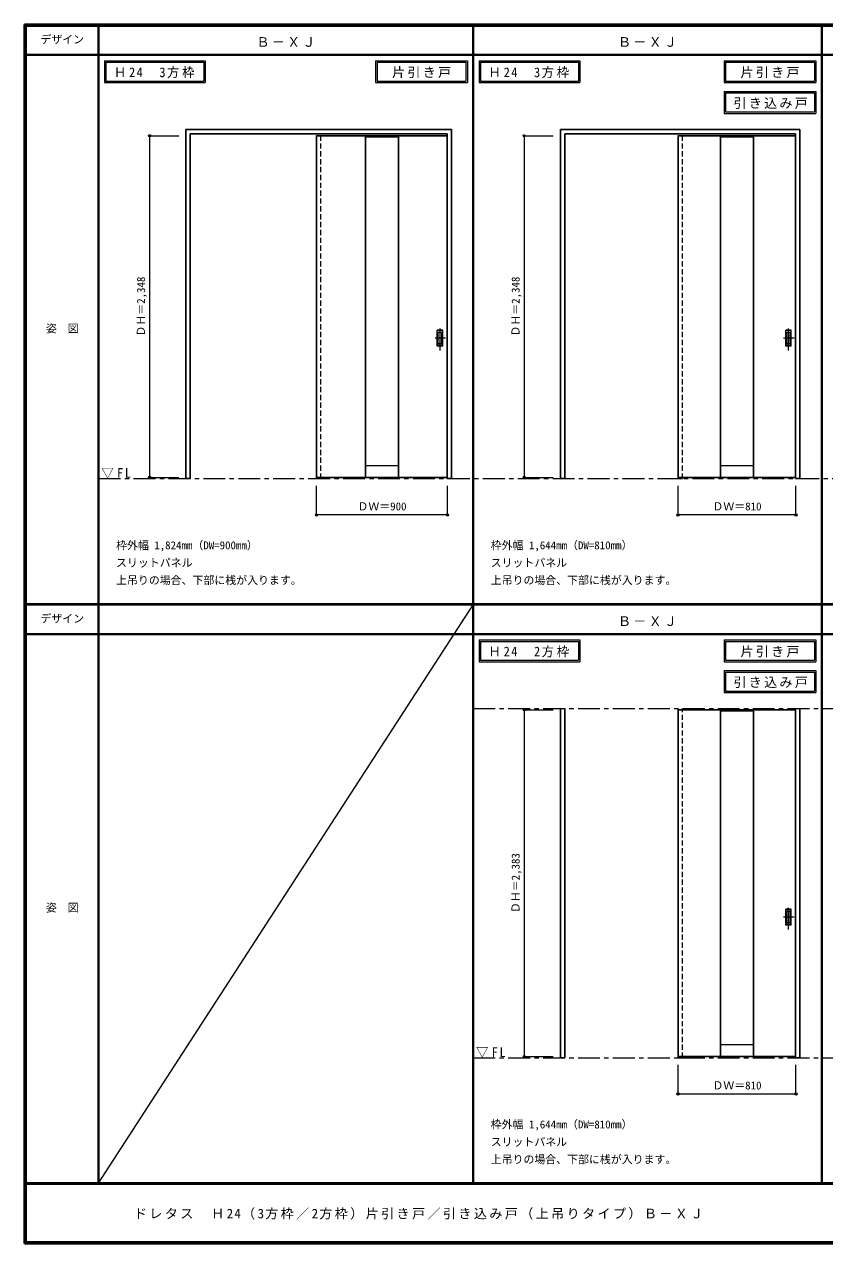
# Model space of a CAD drawing. Units: millimetres, scale not verified. Extents: x -6000 to 5700, y -4307 to 4260.
# Drawn here: x -6000 to -502, y -4205 to 4175 of the extents above; entities that cross this region are included whole.
import ezdxf
from ezdxf.enums import TextEntityAlignment as Align

# ---------------------------------------------------------------- set-up
doc = ezdxf.new("R2010")
doc.units = ezdxf.units.MM
doc.header["$LTSCALE"] = 30
doc.header["$PDMODE"] = 32
doc.header["$PDSIZE"] = 15
doc.linetypes.add('CHAIN1', pattern=[8, 5, -1, 1, -1])
doc.linetypes.add('DASHED1', pattern=[1.8, 1.2, -0.6])
for name, color, linetype, lineweight in [('0-1_通り芯', 7, 'CHAIN1', 18), ('0-2_扉', 4, 'DASHED1', 9), ('0-3_仕上げ', 3, 'Continuous', 25), ('0-4_枠', 3, 'Continuous', 25), ('0-6_引手', 7, 'Continuous', 18), ('0-A_文字', 7, 'Continuous', 18), ('0-B_寸法', 7, 'Continuous', 9), ('F-1_枠', 6, 'Continuous', 40), ('F-A_文字', 7, 'Continuous', 18)]:
    doc.layers.add(name, color=color, linetype=linetype, lineweight=lineweight)
doc.styles.add('ＭＳ ゴシック', font='')
doc.styles.get('ＭＳ ゴシック').set_extended_font_data('MS Gothic')

msp = doc.modelspace()

# ---------------------------------------------------------------- linework, layer by layer
at = {"layer": '0-1_通り芯'}
for p, q in [((-5490, 1053), (5690, 1053)), ((-2916, -527.5), (1678, -527.5)), ((-2916, -2927.5), (1678, -2927.5))]:
    msp.add_line(p, q, dxfattribs=at)
at = {"layer": '0-2_扉'}
for p, q in [((-3993, 3409.5), (-3993, 3405.5)), ((-3096, 3409.5), (-3093, 3409.5)), ((-1509, 3409.5), (-1509, 3405.5)), ((-702, 3409.5), (-699, 3409.5)), ((-1509, -535.5), (-1509, -539.5)), ((-702, -535.5), (-699, -535.5))]:
    msp.add_line(p, q, dxfattribs=at)
at = {"layer": '0-2_扉', "color": 3, "linetype": 'Continuous', "lineweight": 25}
for p, q in [((-3096, 3409.5), (-3993, 3409.5)), ((-3993, 3409.5), (-3993, 1061.5)), ((-702, 3409.5), (-1509, 3409.5)), ((-1509, 3409.5), (-1509, 1061.5)), ((-3096, 1061.5), (-3993, 1061.5)), ((-702, 1061.5), (-1509, 1061.5)), ((-702, -535.5), (-1509, -535.5)), ((-1509, -535.5), (-1509, -2918.5)), ((-702, -2918.5), (-1509, -2918.5))]:
    msp.add_line(p, q, dxfattribs=at)
at = {"layer": '0-2_扉'}
for points in [[(-3096, 1061.5), (-3093, 1061.5), (-3093, 3409.5)], [(-702, 1061.5), (-699, 1061.5), (-699, 3409.5)], [(-702, -2918.5), (-699, -2918.5), (-699, -535.5)]]:
    msp.add_lwpolyline(points, dxfattribs=at)
at = {"layer": '0-3_仕上げ'}
for p, q in [((-3657, 3409.39), (-3657, 1061.5)), ((-3429, 3409.28), (-3429, 1061.5)), ((-1218, 3409.39), (-1218, 1061.5)), ((-990, 3409.28), (-990, 1061.5)), ((-1218, -535.61), (-1218, -2918.5)), ((-990, -535.72), (-990, -2918.5))]:
    msp.add_line(p, q, dxfattribs=at)
at = {"layer": '0-3_仕上げ', "color": 7, "lineweight": 18}
for p, q in [((-3657, 3401.28), (-3429, 3401.28)), ((-1218, 3401.28), (-990, 3401.28)), ((-3429, 1141.5), (-3657, 1141.5)), ((-990, 1141.5), (-1218, 1141.5)), ((-1218, -543.72), (-990, -543.72)), ((-990, -2838.5), (-1218, -2838.5))]:
    msp.add_line(p, q, dxfattribs=at)
at = {"layer": '0-4_枠'}
for p, q in [((-4890, 3453), (-3066, 3453)), ((-4890, 1053), (-4890, 3453)), ((-3066, 1053), (-3066, 3453)), ((-2316, 3453), (-672, 3453)), ((-2316, 1053), (-2316, 3453)), ((-672, 1053), (-672, 3453)), ((-4860, 3423), (-3096, 3423)), ((-3096, 1053), (-3096, 3423)), ((-2286, 3423), (-702, 3423)), ((-702, 1053), (-702, 3423)), ((-3096, 1053), (-3066, 1053)), ((-702, 1053), (-672, 1053)), ((-2316, -2927.5), (-2316, -527.5)), ((-2286, -2927.5), (-2286, -527.5)), ((-702, -2927.5), (-702, -527.5)), ((-672, -2927.5), (-672, -527.5)), ((-2316, -2927.5), (-2286, -2927.5)), ((-702, -2927.5), (-672, -2927.5))]:
    msp.add_line(p, q, dxfattribs=at)
at = {"layer": '0-4_枠', "color": 4, "linetype": 'DASHED1', "lineweight": 9}
for p, q in [((-3993, 1053), (-3993, 3423)), ((-3963, 1053), (-3963, 3423)), ((-1509, 1053), (-1509, 3423)), ((-1479, 1053), (-1479, 3423)), ((-3993, 1053), (-3963, 1053)), ((-1509, 1053), (-1479, 1053)), ((-1509, -2927.5), (-1509, -527.5)), ((-1479, -2927.5), (-1479, -527.5)), ((-1509, -2927.5), (-1479, -2927.5))]:
    msp.add_line(p, q, dxfattribs=at)
at = {"layer": '0-4_枠'}
for points in [[(-4890, 1053), (-4860, 1053), (-4860, 3423)], [(-2316, 1053), (-2286, 1053), (-2286, 3423)]]:
    msp.add_lwpolyline(points, dxfattribs=at)
at = {"layer": '0-6_引手', "linetype": 'CHAIN1'}
for p, q in [((-3144, 1933.77), (-3144, 2104.62)), ((-750, 1933.77), (-750, 2104.62)), ((-3105.93, 2019), (-3178.44, 2019)), ((-711.93, 2019), (-784.44, 2019)), ((-750, -2046.23), (-750, -1875.38)), ((-711.93, -1961), (-784.44, -1961))]:
    msp.add_line(p, q, dxfattribs=at)
at = {"layer": '0-6_引手'}
for p, q in [((-3125, 2074), (-3163, 2074)), ((-3163, 1964), (-3163, 2074)), ((-3131.5, 2058), (-3156.5, 2058)), ((-3156.5, 1980), (-3156.5, 2058)), ((-3131.5, 1980), (-3131.5, 2058)), ((-3125, 1964), (-3125, 2074)), ((-731, 2074), (-769, 2074)), ((-769, 1964), (-769, 2074)), ((-737.5, 2058), (-762.5, 2058)), ((-762.5, 1980), (-762.5, 2058)), ((-737.5, 1980), (-737.5, 2058)), ((-731, 1964), (-731, 2074)), ((-3125, 1964), (-3163, 1964)), ((-3131.5, 1980), (-3156.5, 1980)), ((-731, 1964), (-769, 1964)), ((-737.5, 1980), (-762.5, 1980)), ((-731, -1906), (-769, -1906)), ((-769, -2016), (-769, -1906)), ((-737.5, -1922), (-762.5, -1922)), ((-762.5, -2000), (-762.5, -1922)), ((-737.5, -2000), (-737.5, -1922)), ((-731, -2016), (-731, -1906)), ((-737.5, -2000), (-762.5, -2000)), ((-731, -2016), (-769, -2016))]:
    msp.add_line(p, q, dxfattribs=at)
at = {"layer": '0-6_引手', "linetype": 'DASHED1'}
for p, q in [((-3160, 1968), (-3160, 2070)), ((-766, 1968), (-766, 2070)), ((-3128, 1968), (-3160, 1968)), ((-734, 1968), (-766, 1968)), ((-766, -2012), (-766, -1910)), ((-734, -2012), (-766, -2012))]:
    msp.add_line(p, q, dxfattribs=at)
for points in [[(-3128, 1968), (-3128, 2070), (-3160, 2070)], [(-734, 1968), (-734, 2070), (-766, 2070)], [(-734, -2012), (-734, -1910), (-766, -1910)]]:
    msp.add_lwpolyline(points, dxfattribs=at)
at = {"layer": '0-A_文字'}
for p, q in [((-5450, 3925), (-5450, 3775)), ((-5440, 3915), (-5440, 3785)), ((-5440, 3915), (-4767.38, 3915)), ((-4767.38, 3915), (-4767.38, 3785)), ((-3587.03, 3925), (-3587.03, 3775)), ((-3577.03, 3915), (-3577.03, 3785)), ((-3577.03, 3915), (-2966, 3915)), ((-2966, 3915), (-2966, 3785)), ((-2876, 3925), (-2876, 3775)), ((-2866, 3915), (-2866, 3785)), ((-2866, 3915), (-2193.38, 3915)), ((-2193.38, 3915), (-2193.38, 3785)), ((-1193.03, 3925), (-1193.03, 3775)), ((-1183.03, 3915), (-1183.03, 3785)), ((-1183.03, 3915), (-572, 3915)), ((-572, 3915), (-572, 3785)), ((-5450, 3775), (-4757.38, 3775)), ((-5440, 3785), (-4767.38, 3785)), ((-3587.03, 3775), (-2956, 3775)), ((-3577.03, 3785), (-2966, 3785)), ((-2876, 3775), (-2183.38, 3775)), ((-2866, 3785), (-2193.38, 3785)), ((-1193.03, 3775), (-562, 3775)), ((-1183.03, 3785), (-572, 3785)), ((-1193.03, 3713.53), (-1193.03, 3563.53)), ((-1183.03, 3703.53), (-1183.03, 3573.53)), ((-1183.03, 3703.53), (-572, 3703.53)), ((-572, 3703.53), (-572, 3573.53)), ((-1193.03, 3563.53), (-562, 3563.53)), ((-1183.03, 3573.53), (-572, 3573.53)), ((-2876, -55.5), (-2876, -205.5)), ((-2866, -65.5), (-2866, -195.5)), ((-2866, -65.5), (-2193.38, -65.5)), ((-2193.38, -65.5), (-2193.38, -195.5)), ((-1193.03, -55.5), (-1193.03, -205.5)), ((-1183.03, -65.5), (-1183.03, -195.5)), ((-1183.03, -65.5), (-572, -65.5)), ((-572, -65.5), (-572, -195.5)), ((-2876, -205.5), (-2183.38, -205.5)), ((-2866, -195.5), (-2193.38, -195.5)), ((-1193.03, -205.5), (-562, -205.5)), ((-1183.03, -195.5), (-572, -195.5)), ((-1193.03, -266.97), (-1193.03, -416.97)), ((-1183.03, -276.97), (-1183.03, -406.97)), ((-1183.03, -276.97), (-572, -276.97)), ((-572, -276.97), (-572, -406.97)), ((-1193.03, -416.97), (-562, -416.97)), ((-1183.03, -406.97), (-572, -406.97))]:
    msp.add_line(p, q, dxfattribs=at)
for points in [[(-5450, 3925), (-4757.38, 3925), (-4757.38, 3775)], [(-3587.03, 3925), (-2956, 3925), (-2956, 3775)], [(-2876, 3925), (-2183.38, 3925), (-2183.38, 3775)], [(-1193.03, 3925), (-562, 3925), (-562, 3775)], [(-1193.03, 3713.53), (-562, 3713.53), (-562, 3563.53)], [(-2876, -55.5), (-2183.38, -55.5), (-2183.38, -205.5)], [(-1193.03, -55.5), (-562, -55.5), (-562, -205.5)], [(-1193.03, -266.97), (-562, -266.97), (-562, -416.97)]]:
    msp.add_lwpolyline(points, dxfattribs=at)
at = {"layer": '0-B_寸法', "color": 4}
for p, q in [((-5140, 3409.5), (-4940, 3409.5)), ((-2566, 3409.5), (-2366, 3409.5)), ((-3993, 803), (-3993, 1003)), ((-3093, 803), (-3093, 1003)), ((-1509, 803), (-1509, 1003)), ((-699, 803), (-699, 1003)), ((-3093, 803), (-3993, 803)), ((-699, 803), (-1509, 803)), ((-2566, -535.5), (-2366, -535.5)), ((-1509, -3177), (-1509, -2977)), ((-699, -3177), (-699, -2977)), ((-699, -3177), (-1509, -3177))]:
    msp.add_line(p, q, dxfattribs=at)
for points in [[(-5140, 3409.5), (-5140, 1061.5), (-4940, 1061.5)], [(-2566, 3409.5), (-2566, 1061.5), (-2366, 1061.5)], [(-2566, -535.5), (-2566, -2918.5), (-2366, -2918.5)]]:
    msp.add_lwpolyline(points, dxfattribs=at)
at = {"layer": '0-B_寸法'}
for p in [(-5140, 3409.5), (-2566, 3409.5), (-5140, 1061.5), (-2566, 1061.5), (-3993, 803), (-3093, 803), (-1509, 803), (-699, 803), (-2566, -535.5), (-2566, -2918.5), (-1509, -3177), (-699, -3177)]:
    msp.add_point(p, dxfattribs=at)
at = {"layer": 'F-1_枠'}
for p, q in [((-6000, 4175), (5700, 4175)), ((-6000, 4175), (-6000, -4205)), ((-6000, 4170), (5700, 4170)), ((-6000, 4165), (5700, 4165)), ((-5995, 4175), (-5995, -4205)), ((-5990, 4175), (-5990, -4205)), ((-5490, 4175), (-5490, -3790)), ((-2916, -3790), (-2916, 4175)), ((-522, -3790), (-522, 4175)), ((-6000, 3965), (5700, 3965)), ((-6000, 190.5), (5700, 190.5)), ((-6000, 187.5), (5700, 187.5)), ((-6000, -15.5), (5700, -15.5)), ((5700, -3790), (-6000, -3790)), ((5700, -3795), (-6000, -3795)), ((5700, -4195), (-6000, -4195)), ((5700, -4200), (-6000, -4200)), ((5700, -4205), (-6000, -4205))]:
    msp.add_line(p, q, dxfattribs=at)
at = {"layer": 'F-A_文字'}
msp.add_line((-5490, -3790), (-2916, 184.5), dxfattribs=at)

# ---------------------------------------------------------------- texts
at = {"layer": '0-A_文字', "style": 'ＭＳ ゴシック'}
for s, p in [('枠外幅 1,824mm（DW=900mm）', (-5370, 550.5)), ('枠外幅 1,644mm（DW=810mm）', (-2796, 550.5)), ('スリットパネル', (-5370, 430.5)), ('スリットパネル', (-2796, 430.5)), ('上吊りの場合、下部に桟が入ります。', (-5370, 310.5)), ('上吊りの場合、下部に桟が入ります。', (-2796, 310.5)), ('枠外幅 1,644mm（DW=810mm）', (-2796, -3430)), ('スリットパネル', (-2796, -3550)), ('上吊りの場合、下部に桟が入ります。', (-2796, -3670))]:
    msp.add_text(s, height=54.99, dxfattribs=at).set_placement(p, align=Align.BOTTOM_LEFT)
at = {"layer": '0-A_文字', "char_height": 65.98, "attachment_point": 7, "style": 'ＭＳ ゴシック'}
for s, insert in [('\\T1.17;Ｂ－ＸＪ', (-4405.5, 4020)), ('\\T1.17;Ｂ－ＸＪ', (-1921.5, 4020)), ('\\T1.22;\\W0.95;Ｈ24\u30003方枠', (-5385.34, 3805)), ('\\T1.17;片引き戸', (-3474.02, 3805)), ('\\T1.22;\\W0.95;Ｈ24\u30003方枠', (-2811.34, 3805)), ('\\T1.17;片引き戸', (-1080.02, 3805)), ('\\T1.17;引き込み戸', (-1128.37, 3593.53)), ('\\T1.26;\\W0.95;▽FL', (-5471.25, 1053)), ('\\T1.17;Ｂ－ＸＪ', (-1921.5, 39.5)), ('\\T1.22;\\W0.95;Ｈ24\u30002方枠', (-2811.34, -175.5)), ('\\T1.17;片引き戸', (-1080.02, -175.5)), ('\\T1.17;引き込み戸', (-1128.37, -386.97)), ('\\T1.26;\\W0.95;▽FL', (-2897.25, -2927.5))]:
    msp.add_mtext(s, dxfattribs=dict(at, insert=insert))
at = {"layer": '0-B_寸法', "style": 'ＭＳ ゴシック'}
for s, p in [('ＤＨ＝2,348', (-5155, 2029.25)), ('ＤＨ＝2,348', (-2581, 2029.25)), ('ＤＨ＝2,383', (-2581, -1933.25))]:
    msp.add_text(s, height=54.99, rotation=90, dxfattribs=at).set_placement(p, align=Align.BOTTOM_LEFT)
for s, p in [('ＤＷ＝900', (-3711.75, 818)), ('ＤＷ＝810', (-1272.75, 818)), ('ＤＷ＝810', (-1272.75, -3162))]:
    msp.add_text(s, height=54.99, dxfattribs=at).set_placement(p, align=Align.BOTTOM_LEFT)
at = {"layer": 'F-A_文字', "style": 'ＭＳ ゴシック'}
for s, p in [('デザイン', (-5890, 4027.5)), ('姿\u3000図', (-5852.5, 2040.25)), ('デザイン', (-5890, 47)), ('姿\u3000図', (-5852.5, -1940.25))]:
    msp.add_text(s, height=54.99, dxfattribs=at).set_placement(p, align=Align.BOTTOM_LEFT)
at = {"layer": 'F-A_文字', "insert": (-5247.55, -4040), "char_height": 65.98, "attachment_point": 7, "style": 'ＭＳ ゴシック'}
msp.add_mtext('\\T1.18;ドレタス\u3000Ｈ24（3方枠／2方枠）片引き戸／引き込み戸（上吊りタイプ）Ｂ－ＸＪ', dxfattribs=at)

doc.saveas('drawing.dxf')
